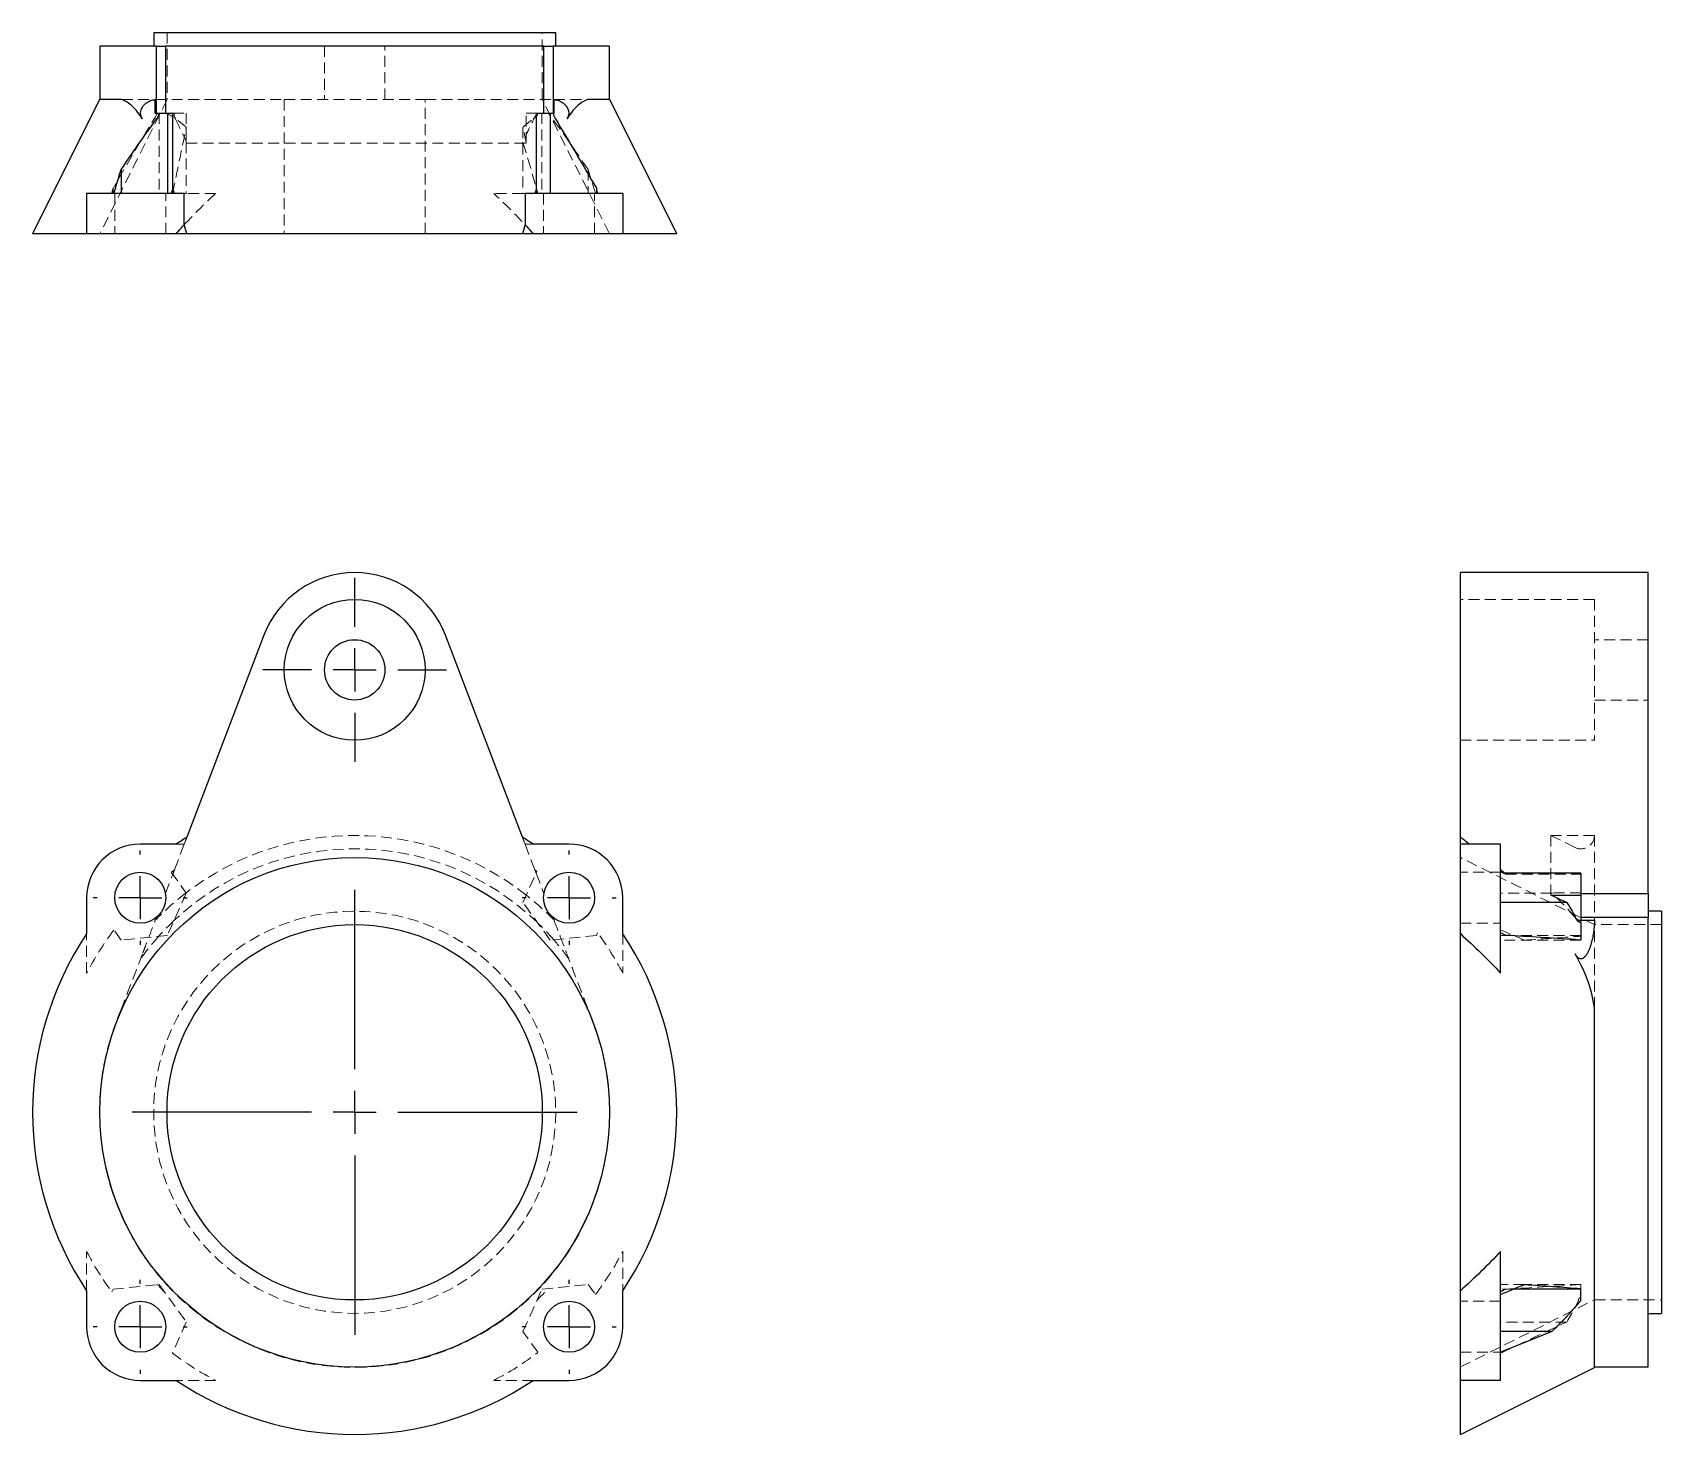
# Model space of a CAD drawing. Header units: millimetres. Extents: x 46 to 235, y 7 to 170.
import ezdxf

# ---------------------------------------------------------------- set-up
doc = ezdxf.new("R2010")
doc.units = ezdxf.units.MM
doc.linetypes.add('HIDDEN', pattern=[1.905, 1.27, -0.635])
doc.layers.add('10', color=7, linetype='Continuous')

# ---------------------------------------------------------------- blocks, each defined once
blk = doc.blocks.new('SW_CENTERMARKSYMBOL_0')
at = {"layer": '10', "color": 0}
for p, q in [((0, 5), (0, 5.46)), ((0, 0), (0, 2.5)), ((-5, 0), (-5.46, 0)), ((0, 0), (-2.5, 0)), ((0, 0), (0, -2.5)), ((0, 0), (2.5, 0)), ((5, 0), (5.46, 0)), ((0, -5), (0, -5.46))]:
    blk.add_line(p, q, dxfattribs=at)
blk = doc.blocks.new('SW_CENTERMARKSYMBOL_1')
at = {"layer": '10', "color": 0}
for p, q in [((0, 5), (0, 5.46)), ((0, 0), (0, 2.5)), ((-5, 0), (-5.46, 0)), ((0, 0), (-2.5, 0)), ((0, 0), (0, -2.5)), ((0, 0), (2.5, 0)), ((5, 0), (5.46, 0)), ((0, -5), (0, -5.46))]:
    blk.add_line(p, q, dxfattribs=at)
blk = doc.blocks.new('SW_CENTERMARKSYMBOL_2')
at = {"layer": '10', "color": 0}
for p, q in [((0, 5), (0, 5.46)), ((0, 0), (0, 2.5)), ((-5, 0), (-5.46, 0)), ((0, 0), (-2.5, 0)), ((0, 0), (0, -2.5)), ((0, 0), (2.5, 0)), ((5, 0), (5.46, 0)), ((0, -5), (0, -5.46))]:
    blk.add_line(p, q, dxfattribs=at)
blk = doc.blocks.new('SW_CENTERMARKSYMBOL_3')
at = {"layer": '10', "color": 0}
for p, q in [((0, 5), (0, 5.46)), ((0, 0), (0, 2.5)), ((-5, 0), (-5.46, 0)), ((0, 0), (-2.5, 0)), ((0, 0), (0, -2.5)), ((0, 0), (2.5, 0)), ((5, 0), (5.46, 0)), ((0, -5), (0, -5.46))]:
    blk.add_line(p, q, dxfattribs=at)
blk = doc.blocks.new('SW_CENTERMARKSYMBOL_4')
at = {"layer": '10', "color": 0}
for p, q in [((0, 5), (0, 10.67)), ((0, 0), (0, 2.5)), ((-5, 0), (-10.67, 0)), ((0, 0), (-2.5, 0)), ((0, 0), (0, -2.5)), ((0, 0), (2.5, 0)), ((5, 0), (10.67, 0)), ((0, -5), (0, -10.67))]:
    blk.add_line(p, q, dxfattribs=at)
blk = doc.blocks.new('SW_CENTERMARKSYMBOL_5')
at = {"layer": '10', "color": 0}
for p, q in [((0, 5), (0, 25.83)), ((0, 0), (0, 2.5)), ((-5, 0), (-25.83, 0)), ((0, 0), (-2.5, 0)), ((0, 0), (0, -2.5)), ((0, 0), (2.5, 0)), ((5, 0), (25.83, 0)), ((0, -5), (0, -25.83))]:
    blk.add_line(p, q, dxfattribs=at)

msp = doc.modelspace()

# ---------------------------------------------------------------- linework, layer by layer
at = {"color": 7, "linetype": 'Continuous', "lineweight": 25}
for p, q in [((59.67, 169.67), (59.67, 168.11)), ((59.67, 169.67), (106.33, 169.67)), ((106.33, 168.11), (106.33, 169.67)), ((53.44, 168.11), (53.44, 161.89)), ((55.38, 168.11), (53.44, 168.11)), ((59.98, 168.11), (55.38, 168.11)), ((59.98, 160.33), (59.98, 168.11)), ((59.98, 168.11), (61.03, 168.11)), ((61.03, 168.11), (61.03, 160.33)), ((72.46, 168.11), (61.03, 168.11)), ((93.54, 168.11), (72.46, 168.11)), ((104.97, 168.11), (93.54, 168.11)), ((104.97, 160.33), (104.97, 168.11)), ((104.97, 168.11), (106.02, 168.11)), ((106.02, 168.11), (106.02, 160.33)), ((110.62, 168.11), (106.02, 168.11)), ((112.56, 168.11), (110.62, 168.11)), ((112.56, 161.89), (112.56, 168.11)), ((53.39, 161.89), (45.62, 146.33)), ((55.98, 161.89), (53.39, 161.89)), ((59.86, 160.33), (59.86, 161.89)), ((106.14, 160.33), (106.14, 161.89)), ((112.61, 161.89), (110.02, 161.89)), ((120.38, 146.33), (112.61, 161.89)), ((59.86, 160.33), (59.98, 160.33)), ((59.98, 160.33), (61.03, 160.33)), ((61.03, 160.33), (61.89, 160.33)), ((61.26, 160.33), (61.26, 151)), ((61.89, 151.58), (61.89, 160.33)), ((104.06, 160.33), (104.97, 160.33)), ((104.06, 160.33), (104.06, 151.43)), ((104.97, 160.33), (106.02, 160.33)), ((105.68, 160.33), (105.68, 151)), ((106.02, 160.33), (106.14, 160.33)), ((55.9, 153.77), (55.9, 151)), ((61.89, 151.58), (61.72, 151)), ((111.05, 151.6), (111.05, 151)), ((51.89, 151), (51.89, 146.33)), ((58.11, 151), (51.89, 151)), ((63.22, 151), (58.11, 151)), ((63.22, 147.37), (63.22, 151)), ((102.78, 151), (102.78, 147.37)), ((107.89, 151), (102.78, 151)), ((114.11, 151), (107.89, 151)), ((114.11, 151), (114.11, 146.33)), ((51.89, 146.33), (45.62, 146.33)), ((58.11, 146.33), (51.89, 146.33)), ((62.27, 146.33), (58.11, 146.33)), ((63.53, 146.33), (62.27, 146.33)), ((72.46, 146.33), (63.53, 146.33)), ((93.54, 146.33), (72.46, 146.33)), ((102.47, 146.33), (93.54, 146.33)), ((103.73, 146.33), (102.47, 146.33)), ((107.89, 146.33), (103.73, 146.33)), ((114.11, 146.33), (107.89, 146.33)), ((120.38, 146.33), (114.11, 146.33)), ((233.11, 107), (211.33, 107)), ((211.33, 99.74), (211.33, 107)), ((233.11, 99.74), (233.11, 107)), ((72.46, 99.74), (63.53, 76.3)), ((102.47, 76.3), (93.54, 99.74)), ((211.33, 76.3), (211.33, 99.74)), ((233.11, 69.75), (233.11, 99.74)), ((211.33, 75.5), (211.33, 76.3)), ((62.27, 75.5), (58.11, 75.5)), ((107.89, 75.5), (103.73, 75.5)), ((216, 75.5), (211.33, 75.5)), ((211.33, 69.28), (211.33, 75.5)), ((216, 69.28), (216, 75.5)), ((225.33, 72.13), (216.43, 72.13)), ((225.33, 72.13), (225.33, 69.75)), ((51.89, 69.28), (51.89, 65.11)), ((114.11, 65.11), (114.11, 69.28)), ((211.33, 65.11), (211.33, 69.28)), ((216, 60.53), (216, 69.28)), ((223.68, 68.73), (216, 68.73)), ((221.85, 69.59), (225.33, 69.59)), ((225.33, 69.75), (233.11, 69.75)), ((225.33, 69.75), (225.33, 66.97)), ((233.11, 69.75), (233.11, 66.97)), ((225.33, 66.97), (225.33, 66.66)), ((233.11, 66.97), (225.33, 66.97)), ((225.33, 66.66), (226.89, 66.66)), ((225.33, 66.39), (225.33, 64.4)), ((234.67, 67.72), (233.11, 67.72)), ((233.11, 54.91), (233.11, 66.97)), ((234.67, 67.72), (234.67, 21.05)), ((211.33, 23.66), (211.33, 65.11)), ((226.89, 14.78), (226.89, 56.49)), ((233.11, 14.83), (233.11, 54.91)), ((216, 19.49), (216, 28.24)), ((51.89, 23.66), (51.89, 19.49)), ((114.11, 19.49), (114.11, 23.66)), ((211.33, 19.49), (211.33, 23.66)), ((225.33, 23.86), (217.48, 23.86)), ((225.33, 22.58), (225.33, 23.93)), ((233.11, 21.05), (234.67, 21.05)), ((211.33, 13.27), (211.33, 19.49)), ((216, 13.27), (216, 19.49)), ((221.95, 18.94), (216, 18.94)), ((58.11, 13.27), (62.27, 13.27)), ((103.73, 13.27), (107.89, 13.27)), ((211.33, 7), (226.89, 14.78)), ((211.33, 7), (211.33, 13.27)), ((216, 13.27), (211.33, 13.27)), ((226.89, 14.83), (233.11, 14.83))]:
    msp.add_line(p, q, dxfattribs=at)
at = {"color": 7, "linetype": 'HIDDEN', "lineweight": 18}
for p, q in [((61.22, 169.67), (61.22, 161.89)), ((104.78, 161.89), (104.78, 169.67)), ((61.07, 160.33), (61.07, 168.11)), ((79.5, 168.11), (79.5, 161.89)), ((86.5, 161.89), (86.5, 168.11)), ((104.93, 168.11), (104.93, 160.33)), ((61.22, 161.89), (53.44, 146.33)), ((55.98, 161.89), (59.86, 161.89)), ((59.86, 161.89), (74.83, 161.89)), ((74.83, 161.89), (91.17, 161.89)), ((74.83, 161.89), (74.83, 146.33)), ((91.17, 161.89), (106.14, 161.89)), ((91.17, 146.33), (91.17, 161.89)), ((112.56, 146.33), (104.78, 161.89)), ((106.14, 161.89), (110.02, 161.89)), ((60.31, 160.33), (60.31, 151)), ((61.89, 160.33), (63.44, 160.33)), ((63.44, 160.33), (63.44, 156.85)), ((102.92, 156.85), (102.92, 160.33)), ((102.92, 160.33), (104.06, 160.33)), ((104.06, 159.94), (103.72, 159.64)), ((104.74, 160.33), (104.74, 151)), ((63.46, 156.95), (63.44, 156.85)), ((63.46, 158.67), (63.46, 156.95)), ((63.46, 156.95), (63.46, 151)), ((102.53, 158.68), (102.53, 151)), ((63.44, 156.85), (102.92, 156.85)), ((110.1, 153.77), (110.1, 151)), ((54.95, 151.58), (54.95, 151)), ((55.15, 151), (55.15, 146.33)), ((61.07, 146.33), (61.07, 151)), ((63.22, 151), (63.46, 151)), ((66.86, 151), (63.46, 151)), ((102.53, 151), (99.14, 151)), ((102.53, 151), (102.78, 151)), ((104.93, 151), (104.93, 146.33)), ((110.85, 146.33), (110.85, 151)), ((226.89, 103.89), (211.33, 103.89)), ((226.89, 103.89), (226.89, 95.72)), ((233.11, 99.22), (226.89, 99.22)), ((226.89, 95.72), (226.89, 87.55)), ((226.89, 92.22), (233.11, 92.22)), ((211.33, 87.55), (226.89, 87.55)), ((221.85, 76.51), (221.85, 69.59)), ((226.89, 76.51), (221.85, 76.51)), ((224.64, 75.12), (221.85, 76.51)), ((226.89, 76.51), (226.89, 66.66)), ((62.09, 72.51), (63.22, 75.5)), ((102.78, 75.5), (103.91, 72.51)), ((226.89, 66.16), (211.33, 73.94)), ((61.03, 69.75), (61.89, 72)), ((61.72, 72.24), (63.46, 69.82)), ((102.53, 68.73), (104.15, 72.34)), ((104.06, 72.13), (104.97, 69.75)), ((216, 72.24), (211.33, 72.24)), ((216.58, 72), (216, 72.24)), ((216.38, 72.18), (216.58, 72)), ((216.58, 72), (225.33, 72)), ((63.46, 69.82), (61.26, 64.91)), ((105.68, 64.36), (102.53, 68.73)), ((221.95, 69.82), (216, 69.82)), ((225.33, 69.86), (221.85, 69.86)), ((221.95, 69.82), (221.85, 69.86)), ((59.86, 66.66), (59.98, 66.97)), ((106.02, 66.97), (106.14, 66.66)), ((211.33, 66.31), (216, 66.31)), ((225.33, 66.62), (225.33, 66.39)), ((55.9, 64.36), (55.05, 65.53)), ((61.26, 64.91), (55.9, 64.36)), ((111.05, 64.91), (105.68, 64.36)), ((111.19, 65.22), (111.05, 64.91)), ((216.6, 64.91), (216, 64.91)), ((225.33, 64.36), (216, 64.36)), ((225.33, 64.91), (216.6, 64.91)), ((225.33, 64.4), (225.33, 64.36)), ((226.89, 56.49), (226.89, 66.16)), ((234.67, 66.16), (226.89, 66.16)), ((55.98, 56.49), (55.38, 54.91)), ((110.62, 54.91), (110.02, 56.49)), ((54.81, 23.55), (54.95, 23.86)), ((54.95, 23.86), (60.31, 24.4)), ((60.31, 24.4), (63.46, 20.04)), ((102.53, 18.94), (104.74, 23.86)), ((104.74, 23.86), (110.1, 24.4)), ((110.1, 24.4), (110.95, 23.23)), ((218.77, 24.4), (216, 24.4)), ((217.48, 23.86), (216, 23.86)), ((225.33, 24.4), (218.77, 24.4)), ((225.33, 24.4), (225.33, 23.93)), ((211.33, 14.83), (226.89, 22.61)), ((216, 22.46), (211.33, 22.46)), ((226.89, 22.61), (234.67, 22.61)), ((63.46, 20.04), (61.85, 16.43)), ((104.27, 16.53), (102.53, 18.94)), ((223.67, 20.04), (216, 20.04)), ((211.33, 16.53), (216, 16.53))]:
    msp.add_line(p, q, dxfattribs=at)
at = {"color": 7, "linetype": 'HIDDEN', "lineweight": 18, "flags": 128}
msp.add_lwpolyline([(102.53, 156.95), (103.51, 153.62), (104.27, 151)], dxfattribs=at)
at = {"color": 7, "linetype": 'Continuous', "lineweight": 25, "flags": 128}
for points in [[(104.15, 151), (104.1, 151.24), (104.06, 151.43)], [(216, 72.34), (216.24, 72.22), (216.43, 72.13)], [(221.95, 18.94), (218.62, 17.59), (216, 16.53)]]:
    msp.add_lwpolyline(points, dxfattribs=at)
at = {"color": 7, "linetype": 'Continuous', "lineweight": 25}
for centre, radius in [((83, 95.72), 8.17), ((83, 95.72), 3.5), ((83, 44.38), 29.56), ((58.11, 69.28), 2.96), ((107.89, 69.28), 2.96), ((83, 44.38), 21.78), ((58.11, 19.49), 2.96), ((107.89, 19.49), 2.96)]:
    msp.add_circle(centre, radius, dxfattribs=at)
at = {"color": 7, "linetype": 'HIDDEN', "lineweight": 18}
msp.add_circle((83, 44.38), 23.33, dxfattribs=at)
at = {"color": 7, "linetype": 'Continuous', "lineweight": 25}
for centre, radius, start, end in [((83, 95.72), 11.28, 20.8585, 159.1415), ((83, 44.38), 37.38, 121.3869, 123.6691), ((83, 44.38), 37.38, 56.3309, 58.6131), ((58.11, 69.28), 6.22, 90, 180), ((107.89, 69.28), 6.22, 0, 90), ((83, 44.38), 37.38, 146.3309, 213.6691), ((83, 44.38), 37.38, 326.3309, 33.6691), ((58.11, 19.49), 6.22, 180, 270), ((107.89, 19.49), 6.22, 270, 0), ((83, 44.38), 37.38, 236.3309, 303.6691)]:
    msp.add_arc(centre, radius, start, end, dxfattribs=at)
at = {"color": 7, "linetype": 'HIDDEN', "lineweight": 18}
for centre, radius, start, end in [((83, 44.38), 32.12, 51.6847, 127.5205), ((225.33, 76.51), 1.56, 243.4349, 0), ((83, 44.38), 30.57, 46.0366, 133.3195), ((83, 44.38), 35.05, 126.6293, 127.3795), ((83, 44.38), 35.05, 52.888, 53.3707), ((83, 44.38), 32.12, 127.5205, 136.0871), ((83, 44.38), 32.12, 43.9129, 51.6847), ((83, 44.38), 30.57, 133.3195, 138.0876), ((83, 44.38), 30.57, 40.9071, 46.0366), ((83, 44.38), 35.05, 142.8878, 152.5806), ((83, 44.38), 30.57, 138.0876, 144.3739), ((83, 44.38), 30.57, 35.626, 40.9068), ((83, 44.38), 35.05, 27.4194, 36.4718), ((83, 44.38), 29.61, 155.8627, 24.1373), ((83, 44.38), 35.05, 207.4194, 216.466), ((83, 44.38), 35.05, 322.873, 332.5806), ((83, 44.38), 30.38, 221.1634, 223.7712), ((83, 44.38), 30.38, 314.1542, 317.6894), ((83, 44.38), 35.05, 232.8827, 242.5806), ((83, 44.38), 35.05, 297.4194, 307.3653)]:
    msp.add_arc(centre, radius, start, end, dxfattribs=at)
at = {"color": 7, "linetype": 'Continuous', "lineweight": 25}
for points, knots in [([(58.38, 159.64), (58, 160.21), (57.62, 160.71), (56.82, 161.48), (56.41, 161.75), (55.98, 161.89)], [0, 0, 0, 0, 0.5, 0.5, 1, 1, 1, 1]), ([(58.38, 159.64), (58.33, 159.7), (58.29, 159.77), (58.24, 159.9), (58.22, 159.94), (58.19, 160.04), (58.18, 160.09), (58.16, 160.21), (58.15, 160.28), (58.15, 160.41), (58.16, 160.48), (58.19, 160.65), (58.23, 160.75), (58.3, 160.91), (58.34, 160.98), (58.42, 161.1), (58.46, 161.16), (58.59, 161.31), (58.68, 161.39), (58.95, 161.61), (59.13, 161.71), (59.49, 161.85), (59.67, 161.89), (59.86, 161.89)], [0, 0, 0, 0, 0.0625, 0.0625, 0.09375, 0.09375, 0.125, 0.125, 0.15625, 0.15625, 0.1875, 0.1875, 0.25, 0.25, 0.3125, 0.3125, 0.375, 0.375, 0.5, 0.5, 0.75, 0.75, 1, 1, 1, 1]), ([(106.14, 161.89), (106.33, 161.89), (106.51, 161.85), (106.88, 161.71), (107.06, 161.61), (107.32, 161.39), (107.41, 161.3), (107.54, 161.15), (107.58, 161.09), (107.66, 160.97), (107.7, 160.9), (107.78, 160.74), (107.81, 160.64), (107.84, 160.47), (107.85, 160.4), (107.85, 160.27), (107.84, 160.2), (107.81, 160.03), (107.78, 159.93), (107.71, 159.77), (107.67, 159.7), (107.62, 159.64)], [0, 0, 0, 0, 0.25, 0.25, 0.5, 0.5, 0.625, 0.625, 0.6875, 0.6875, 0.75, 0.75, 0.8125, 0.8125, 0.84375, 0.84375, 0.875, 0.875, 0.9375, 0.9375, 1, 1, 1, 1]), ([(110.02, 161.89), (109.59, 161.75), (109.18, 161.48), (108.38, 160.71), (108, 160.21), (107.62, 159.64)], [0, 0, 0, 0, 0.5, 0.5, 1, 1, 1, 1]), ([(104.22, 160.33), (104.22, 160.3), (104.21, 160.22), (104.16, 160.08), (104.1, 159.98), (104.06, 159.94), (104.06, 159.94)], [0, 0, 0, 0, 0.206693, 0.479181, 0.991052, 1, 1, 1, 1]), ([(106.3, 159.64), (106.24, 159.74), (106.19, 159.85), (106.12, 160.09), (106.1, 160.21), (106.1, 160.33)], [0, 0, 0, 0, 0.5, 0.5, 1, 1, 1, 1]), ([(225.33, 66.39), (225.24, 66.39), (225.15, 66.43), (225, 66.54), (224.95, 66.6), (224.79, 66.8), (224.71, 66.94), (224.64, 67.08)], [0, 0, 0, 0, 0.25, 0.25, 0.5, 0.5, 1, 1, 1, 1]), ([(226.89, 66.66), (226.89, 66.18), (226.85, 65.69), (226.71, 64.74), (226.61, 64.26), (226.39, 63.56), (226.3, 63.33), (226.15, 62.99), (226.09, 62.88), (225.97, 62.67), (225.9, 62.57), (225.74, 62.38), (225.64, 62.29), (225.47, 62.21), (225.4, 62.19), (225.27, 62.19), (225.2, 62.21), (225.03, 62.28), (224.93, 62.37), (224.77, 62.56), (224.7, 62.66), (224.64, 62.77)], [0, 0, 0, 0, 0.25, 0.25, 0.5, 0.5, 0.625, 0.625, 0.6875, 0.6875, 0.75, 0.75, 0.8125, 0.8125, 0.84375, 0.84375, 0.875, 0.875, 0.9375, 0.9375, 1, 1, 1, 1]), ([(224.64, 64.42), (224.74, 64.41), (224.85, 64.41), (225.09, 64.4), (225.21, 64.4), (225.33, 64.4)], [0, 0, 0, 0, 0.5, 0.5, 1, 1, 1, 1]), ([(226.89, 56.49), (226.75, 57.61), (226.48, 58.69), (225.71, 60.78), (225.21, 61.79), (224.64, 62.77)], [0, 0, 0, 0, 0.5, 0.5, 1, 1, 1, 1])]:
    msp.add_open_spline(points, degree=3, knots=knots, dxfattribs=at)
at = {"color": 7, "linetype": 'HIDDEN', "lineweight": 18}
for points in [[(60.13, 160.33), (58.36, 157.44), (56.64, 154.52), (54.95, 151.58)], [(63.46, 158.67), (62.7, 159.36), (61.9, 159.94), (61.06, 160.33)], [(62.2, 159.64), (62.64, 158.79), (63.06, 157.89), (63.46, 156.95)], [(104.17, 160.33), (103.59, 159.29), (103.05, 158.15), (102.53, 156.95)], [(102.53, 158.68), (102.92, 159.04), (103.31, 159.36), (103.72, 159.64)], [(110.1, 153.77), (108.6, 155.99), (107.07, 158.19), (105.47, 160.33)], [(102.92, 156.85), (102.79, 157.46), (102.66, 158.07), (102.53, 158.68)], [(110.95, 151), (110.66, 151.92), (110.38, 152.85), (110.1, 153.77)], [(54.95, 151.58), (54.9, 151.39), (54.86, 151.19), (54.81, 151)], [(66.86, 151), (65.25, 149.52), (63.74, 147.95), (62.27, 146.33)], [(103.73, 146.33), (102.26, 147.95), (100.75, 149.52), (99.14, 151)], [(63.53, 76.3), (63.43, 76.03), (63.33, 75.77), (63.22, 75.5)], [(102.78, 75.5), (102.67, 75.77), (102.57, 76.03), (102.47, 76.3)], [(62.27, 75.5), (62.59, 75.5), (62.91, 75.5), (63.22, 75.5)], [(102.78, 75.5), (103.09, 75.5), (103.41, 75.5), (103.73, 75.5)], [(62.09, 72.51), (62.02, 72.34), (61.96, 72.17), (61.89, 72)], [(104.06, 72.13), (104.01, 72.26), (103.96, 72.39), (103.91, 72.51)], [(224.64, 67.01), (223.79, 67.99), (222.89, 68.92), (221.95, 69.82)], [(51.89, 60.53), (51.89, 62.13), (51.89, 63.65), (51.89, 65.11)], [(114.11, 65.11), (114.11, 63.65), (114.11, 62.13), (114.11, 60.53)], [(216, 65.53), (216.92, 65.14), (217.84, 64.75), (218.77, 64.36)], [(218.77, 64.36), (220.75, 64.49), (222.71, 64.63), (224.64, 64.78)], [(225.33, 64.8), (225.08, 64.8), (224.84, 64.79), (224.64, 64.78)], [(51.89, 23.66), (51.89, 25.12), (51.89, 26.64), (51.89, 28.24)], [(114.11, 28.24), (114.11, 26.64), (114.11, 25.12), (114.11, 23.66)], [(216.58, 23.86), (216.39, 23.75), (216.19, 23.65), (216, 23.55)], [(225.33, 24.39), (222.44, 24.21), (219.52, 24.03), (216.58, 23.86)], [(223.67, 20.04), (224.36, 21.1), (224.94, 22.2), (225.33, 23.37)], [(66.86, 13.27), (65.25, 13.27), (63.74, 13.27), (62.27, 13.27)], [(103.73, 13.27), (102.26, 13.27), (100.75, 13.27), (99.14, 13.27)]]:
    msp.add_open_spline(points, degree=3, dxfattribs=at)
at = {"color": 7, "linetype": 'Continuous', "lineweight": 25}
for points in [[(55.9, 153.77), (57.23, 155.75), (58.59, 157.71), (60.01, 159.64)], [(60.25, 160.33), (60.25, 160.08), (60.16, 159.84), (60.01, 159.64)], [(106.3, 159.64), (107.91, 156.98), (109.49, 154.29), (111.05, 151.6)], [(55.05, 151), (55.33, 151.92), (55.61, 152.84), (55.9, 153.77)], [(62.09, 151), (62.02, 151.2), (61.96, 151.39), (61.89, 151.58)], [(104.06, 151.43), (104.01, 151.29), (103.96, 151.14), (103.91, 151)], [(111.05, 151.6), (111.09, 151.4), (111.14, 151.2), (111.19, 151)], [(62.27, 146.33), (62.59, 146.68), (62.91, 147.03), (63.22, 147.37)], [(63.53, 146.33), (63.43, 146.68), (63.33, 147.03), (63.22, 147.37)], [(102.78, 147.37), (102.67, 147.03), (102.57, 146.68), (102.47, 146.33)], [(102.78, 147.37), (103.09, 147.03), (103.41, 146.68), (103.73, 146.33)], [(212.37, 75.5), (212.03, 75.77), (211.68, 76.03), (211.33, 76.3)], [(216.43, 72.13), (216.29, 72.26), (216.14, 72.39), (216, 72.51)], [(221.85, 69.59), (222.46, 69.3), (223.07, 69.01), (223.68, 68.73)], [(223.68, 68.73), (224.04, 68.19), (224.36, 67.64), (224.64, 67.08)], [(211.33, 65.11), (212.95, 63.65), (214.52, 62.13), (216, 60.53)], [(216.6, 64.91), (216.4, 65.01), (216.2, 65.12), (216, 65.22)], [(224.64, 64.42), (221.98, 64.59), (219.29, 64.75), (216.6, 64.91)], [(216, 28.24), (214.52, 26.64), (212.95, 25.12), (211.33, 23.66)], [(216, 23.23), (216.92, 23.62), (217.85, 24.01), (218.77, 24.4)], [(218.77, 24.4), (220.99, 24.25), (223.19, 24.09), (225.33, 23.93)], [(225.33, 22.58), (224.29, 21.3), (223.15, 20.1), (221.95, 18.94)]]:
    msp.add_open_spline(points, degree=3, dxfattribs=at)
at = {"color": 7, "linetype": 'HIDDEN', "lineweight": 18}
for points, knots in [([(62.2, 159.64), (62.16, 159.73), (62.11, 159.82), (62.05, 160.06), (62.03, 160.19), (62.03, 160.33)], [0, 0, 0, 0, 0.5, 0.5, 1, 1, 1, 1]), ([(61.85, 151), (62.13, 152.32), (62.66, 154.87), (63.2, 157.43), (63.46, 158.67)], [0, 0, 0, 0, 0.514866, 1, 1, 1, 1]), ([(58.41, 62.87), (58.45, 62.96), (58.55, 63.23), (58.84, 63.99), (59.29, 65.16), (59.67, 66.16), (59.86, 66.66)], [0, 0, 0, 0, 0.077326, 0.235601, 0.613715, 1, 1, 1, 1]), ([(106.14, 66.66), (106.33, 66.18), (106.7, 65.2), (107.14, 64.03), (107.44, 63.25), (107.55, 62.97), (107.59, 62.87)], [0, 0, 0, 0, 0.373458, 0.754313, 0.913571, 1, 1, 1, 1]), ([(224.64, 67.01), (224.73, 66.91), (224.82, 66.81), (225.06, 66.67), (225.19, 66.62), (225.33, 66.62)], [0, 0, 0, 0, 0.5, 0.5, 1, 1, 1, 1]), ([(58.38, 62.77), (58, 61.79), (57.62, 60.78), (56.82, 58.69), (56.41, 57.61), (55.98, 56.49)], [0, 0, 0, 0, 0.5, 0.5, 1, 1, 1, 1]), ([(110.02, 56.49), (109.59, 57.61), (109.18, 58.69), (108.38, 60.78), (108, 61.79), (107.62, 62.77)], [0, 0, 0, 0, 0.5, 0.5, 1, 1, 1, 1]), ([(216, 16.43), (217.32, 17.05), (219.87, 18.25), (222.43, 19.45), (223.67, 20.04)], [0, 0, 0, 0, 0.514866, 1, 1, 1, 1])]:
    msp.add_open_spline(points, degree=3, knots=knots, dxfattribs=at)

# ---------------------------------------------------------------- block references
at = {"layer": '10'}
for name, p in [('SW_CENTERMARKSYMBOL_4', (83, 95.72)), ('SW_CENTERMARKSYMBOL_3', (58.11, 69.28)), ('SW_CENTERMARKSYMBOL_2', (107.89, 69.28)), ('SW_CENTERMARKSYMBOL_5', (83, 44.38)), ('SW_CENTERMARKSYMBOL_0', (58.11, 19.49)), ('SW_CENTERMARKSYMBOL_1', (107.89, 19.49))]:
    msp.add_blockref(name, p, dxfattribs=at)

doc.saveas('drawing.dxf')
